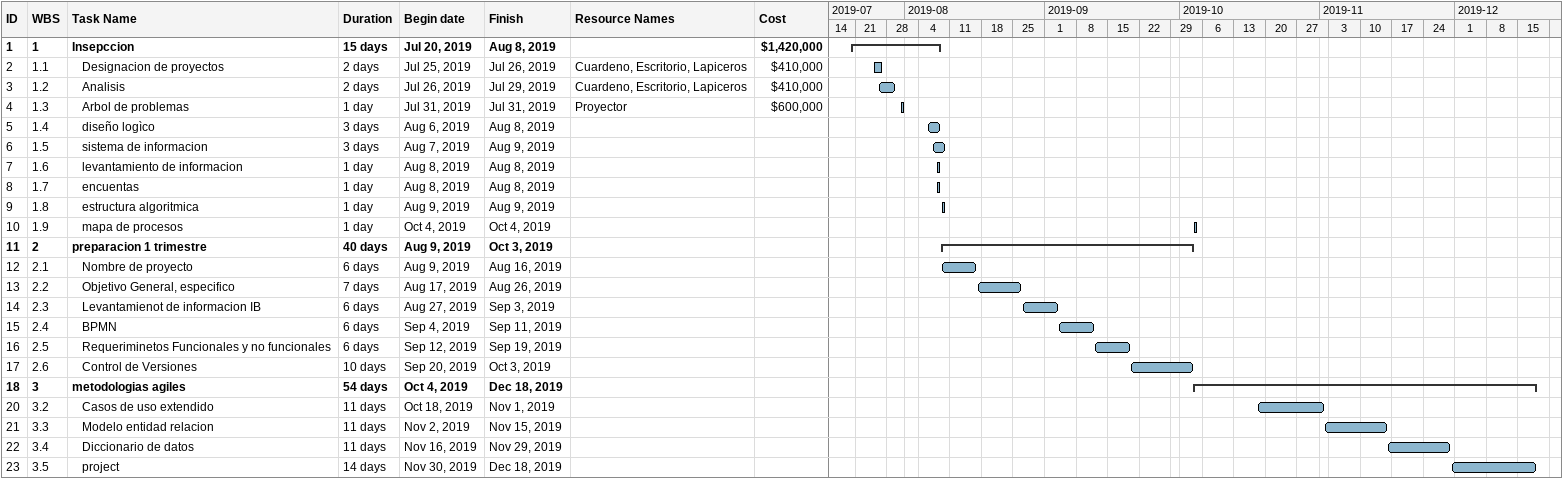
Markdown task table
| ID | WBS | Task | Duration | Start | Finish | Resources | Cost ($) |
|---|---|---|---|---|---|---|---|
| 1 | 1 | **Insepccion** | 15d | 2019-07-20 | 2019-08-08 |  | 1420000 |
| 2 | 1.1 | Designacion de proyectos | 2d | 2019-07-25 | 2019-07-26 | Cuardeno, Escritorio, Lapiceros | 410000 |
| 3 | 1.2 | Analisis | 2d | 2019-07-26 | 2019-07-29 | Cuardeno, Escritorio, Lapiceros | 410000 |
| 4 | 1.3 | Arbol de problemas | 1d | 2019-07-31 | 2019-07-31 | Proyector | 600000 |
| 5 | 1.4 | diseño logìco | 3d | 2019-08-06 | 2019-08-08 |  |  |
| 6 | 1.5 | sistema de informacion | 3d | 2019-08-07 | 2019-08-09 |  |  |
| 7 | 1.6 | levantamiento de informacion | 1d | 2019-08-08 | 2019-08-08 |  |  |
| 8 | 1.7 | encuentas | 1d | 2019-08-08 | 2019-08-08 |  |  |
| 9 | 1.8 | estructura algoritmica | 1d | 2019-08-09 | 2019-08-09 |  |  |
| 10 | 1.9 | mapa de procesos | 1d | 2019-10-04 | 2019-10-04 |  |  |
| 11 | 2 | **preparacion 1 trimestre** | 40d | 2019-08-09 | 2019-10-03 |  |  |
| 12 | 2.1 | Nombre de proyecto | 6d | 2019-08-09 | 2019-08-16 |  |  |
| 13 | 2.2 | Objetivo General, especifico | 7d | 2019-08-17 | 2019-08-26 |  |  |
| 14 | 2.3 | Levantamienot de informacion IB | 6d | 2019-08-27 | 2019-09-03 |  |  |
| 15 | 2.4 | BPMN | 6d | 2019-09-04 | 2019-09-11 |  |  |
| 16 | 2.5 | Requeriminetos Funcionales y no funcionales | 6d | 2019-09-12 | 2019-09-19 |  |  |
| 17 | 2.6 | Control de Versiones | 10d | 2019-09-20 | 2019-10-03 |  |  |
| 18 | 3 | **metodologias agiles** | 54d | 2019-10-04 | 2019-12-18 |  |  |
| 20 | 3.2 | Casos de uso extendido | 11d | 2019-10-18 | 2019-11-01 |  |  |
| 21 | 3.3 | Modelo entidad relacion | 11d | 2019-11-02 | 2019-11-15 |  |  |
| 22 | 3.4 | Diccionario de datos | 11d | 2019-11-16 | 2019-11-29 |  |  |
| 23 | 3.5 | project | 14d | 2019-11-30 | 2019-12-18 |  |  |
